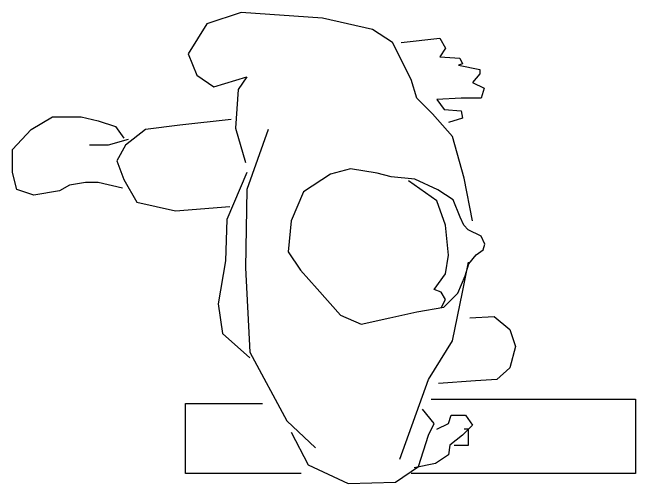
# Model space of a CAD drawing. Header units: millimetres. Extents: x -17017 to 2697, y 1903 to 18260.
# Drawn here: x -16985.0483 to -16984.9026, y 18218.1224 to 18218.2326 of the extents above; entities that cross this region are included whole.
import ezdxf

# ---------------------------------------------------------------- set-up
doc = ezdxf.new("R2010")
doc.units = ezdxf.units.MM
doc.layers.add('DIEN HOA', color=111, linetype='Continuous')

# ---------------------------------------------------------------- blocks, each defined once
blk = doc.blocks.new('Arch.Space.People410')
at = {"layer": 'DIEN HOA', "linetype": 'Continuous'}
for p, q in [((117.20791, 137.41539), (117.1678, 137.40203)), ((117.30317, 137.40871), (117.20791, 137.41539)), ((117.1678, 137.40203), (117.14607, 137.36697)), ((117.36166, 137.39535), (117.30317, 137.40871)), ((117.38506, 137.38033), (117.36166, 137.39535)), ((117.40678, 137.33691), (117.38506, 137.38033)), ((117.39508, 137.38033), (117.44021, 137.38534)), ((117.44021, 137.38534), (117.44689, 137.37365)), ((117.44689, 137.37365), (117.44021, 137.36363)), ((117.14607, 137.36697), (117.1561, 137.34192)), ((117.44021, 137.36363), (117.4636, 137.36196)), ((117.4636, 137.36196), (117.46695, 137.35528)), ((117.46695, 137.35528), (117.46193, 137.35361)), ((117.46193, 137.35361), (117.487, 137.3486)), ((117.487, 137.3486), (117.487, 137.34359)), ((117.1561, 137.34192), (117.17615, 137.32856)), ((117.17615, 137.32856), (117.21459, 137.34025)), ((117.21459, 137.34025), (117.20456, 137.32522)), ((117.41347, 137.3152), (117.40678, 137.33691)), ((117.487, 137.34359), (117.47864, 137.33357)), ((117.47864, 137.33357), (117.49201, 137.32689)), ((117.20456, 137.32522), (117.20122, 137.28014)), ((117.49201, 137.32689), (117.48867, 137.3152)), ((117.43185, 137.29684), (117.41347, 137.3152)), ((117.46527, 137.3152), (117.43686, 137.31353)), ((117.48867, 137.3152), (117.46527, 137.3152)), ((117.43686, 137.31353), (117.44522, 137.30185)), ((117.44522, 137.30185), (117.46527, 137.30018)), ((117.46527, 137.30018), (117.46695, 137.29183)), ((116.96224, 137.27847), (116.98731, 137.2935)), ((116.98731, 137.2935), (117.02073, 137.2935)), ((117.02073, 137.2935), (117.04078, 137.28849)), ((117.45525, 137.27012), (117.43185, 137.29684)), ((117.04078, 137.28849), (117.06084, 137.28181)), ((117.19621, 137.29016), (117.13604, 137.28348)), ((117.46695, 137.29183), (117.45023, 137.28682)), ((116.94051, 137.25509), (116.96224, 137.27847)), ((117.06084, 137.28181), (117.07087, 137.26845)), ((117.09593, 137.27847), (117.07254, 137.2601)), ((117.13604, 137.28348), (117.09593, 137.27847)), ((117.20122, 137.28014), (117.21292, 137.24006)), ((117.23966, 137.27847), (117.21459, 137.20834)), ((117.07588, 137.26678), (117.05248, 137.2601)), ((117.46862, 137.2217), (117.45525, 137.27012)), ((117.05248, 137.2601), (117.03076, 137.2601)), ((117.07254, 137.2601), (117.06251, 137.24173)), ((116.94051, 137.22837), (116.94051, 137.25509)), ((117.06251, 137.24173), (117.07087, 137.22003)), ((116.94552, 137.20834), (116.94051, 137.22837)), ((117.21459, 137.22837), (117.19119, 137.17327)), ((117.33598, 137.23249), (117.31257, 137.22606)), ((117.367, 137.22723), (117.33598, 137.23249)), ((117.38339, 137.22313), (117.367, 137.22723)), ((117.07087, 137.22003), (117.08591, 137.19331)), ((117.31257, 137.22606), (117.28096, 137.20559)), ((117.4109, 137.22021), (117.38339, 137.22313)), ((117.43783, 137.20793), (117.4109, 137.22021)), ((117.47864, 137.1716), (117.46862, 137.2217)), ((117.00736, 137.21335), (116.99566, 137.20667)), ((117.02574, 137.21669), (117.00736, 137.21335)), ((117.04078, 137.21669), (117.02574, 137.21669)), ((117.0692, 137.21001), (117.04078, 137.21669)), ((117.43686, 137.19498), (117.40344, 137.21836)), ((116.96558, 137.20166), (116.94552, 137.20834)), ((116.99566, 137.20667), (116.96558, 137.20166)), ((117.21459, 137.20834), (117.21292, 137.1165)), ((117.28096, 137.20559), (117.26632, 137.17167)), ((117.45597, 137.19623), (117.43783, 137.20793)), ((117.08591, 137.19331), (117.13103, 137.18329)), ((117.44689, 137.16659), (117.43686, 137.19498)), ((117.46417, 137.17576), (117.45597, 137.19623)), ((117.13103, 137.18329), (117.19454, 137.1883)), ((117.19119, 137.17327), (117.18952, 137.12485)), ((117.26632, 137.17167), (117.26281, 137.13541)), ((117.46826, 137.1664), (117.46417, 137.17576)), ((117.45023, 137.13153), (117.44689, 137.16659)), ((117.47353, 137.16114), (117.46826, 137.1664)), ((117.48875, 137.15354), (117.47353, 137.16114)), ((117.49285, 137.14418), (117.48875, 137.15354)), ((117.49109, 137.13775), (117.49285, 137.14418)), ((117.26281, 137.13541), (117.27745, 137.11377)), ((117.4829, 137.1319), (117.49109, 137.13775)), ((117.44689, 137.10982), (117.45023, 137.13153)), ((117.47412, 137.12137), (117.4829, 137.1319)), ((117.18952, 137.12485), (117.18117, 137.07475)), ((117.46695, 137.08811), (117.47363, 137.12318)), ((117.47002, 137.10734), (117.47412, 137.12137)), ((117.21292, 137.1165), (117.21793, 137.01798)), ((117.27745, 137.11377), (117.29676, 137.09213)), ((117.43352, 137.09145), (117.44689, 137.10982)), ((117.46124, 137.08687), (117.47002, 137.10734)), ((117.29676, 137.09213), (117.32427, 137.06114)), ((117.44188, 137.08811), (117.43352, 137.09145)), ((117.44689, 137.07976), (117.44188, 137.08811)), ((117.44485, 137.07049), (117.46124, 137.08687)), ((117.45525, 137.03134), (117.46695, 137.08811)), ((117.18117, 137.07475), (117.18618, 137.03969)), ((117.44188, 137.06974), (117.44689, 137.07976)), ((117.41324, 137.06523), (117.44485, 137.07049)), ((117.32427, 137.06114), (117.34827, 137.05061)), ((117.38163, 137.05821), (117.41324, 137.06523)), ((117.4753, 137.05806), (117.50371, 137.05973)), ((117.50371, 137.05973), (117.5221, 137.0447)), ((117.34827, 137.05061), (117.38163, 137.05821)), ((117.18618, 137.03969), (117.21793, 137.0113)), ((117.5221, 137.0447), (117.52878, 137.02466)), ((117.42684, 136.98625), (117.45525, 137.03134)), ((117.52878, 137.02466), (117.5221, 136.99961)), ((117.21793, 137.01798), (117.26139, 136.93783)), ((117.5221, 136.99961), (117.50706, 136.98625)), ((117.39341, 136.89275), (117.42684, 136.98625)), ((117.48199, 136.98458), (117.43854, 136.98125)), ((117.50706, 136.98625), (117.48199, 136.98458)), ((117.14273, 136.95787), (117.23297, 136.95787)), ((117.14273, 136.87605), (117.14273, 136.95787)), ((117.43018, 136.96288), (117.66916, 136.96288)), ((117.66916, 136.96288), (117.66916, 136.87605)), ((117.43352, 136.93449), (117.42015, 136.95119)), ((117.45023, 136.93449), (117.45358, 136.94451)), ((117.45358, 136.94451), (117.47029, 136.94451)), ((117.47029, 136.94451), (117.47864, 136.93282)), ((117.26139, 136.93783), (117.29481, 136.9061)), ((117.42684, 136.92113), (117.43352, 136.93449)), ((117.43686, 136.92781), (117.45023, 136.93449)), ((117.47864, 136.93282), (117.46695, 136.92113)), ((117.2664, 136.92447), (117.28645, 136.88607)), ((117.41514, 136.8844), (117.42684, 136.92113)), ((117.46695, 136.92113), (117.4519, 136.90944)), ((117.47363, 136.92781), (117.46862, 136.92781)), ((117.47363, 136.90944), (117.47363, 136.92781)), ((117.4519, 136.90944), (117.45023, 136.89776)), ((117.45692, 136.90944), (117.47363, 136.90944)), ((117.45023, 136.89776), (117.43519, 136.88774)), ((117.28645, 136.88607), (117.33325, 136.86436)), ((117.43519, 136.88774), (117.41012, 136.88273)), ((117.3884, 136.86603), (117.41514, 136.8844)), ((117.2781, 136.87605), (117.14273, 136.87605)), ((117.66916, 136.87605), (117.40678, 136.87605)), ((117.33325, 136.86436), (117.3884, 136.86603))]:
    blk.add_line(p, q, dxfattribs=at)

msp = doc.modelspace()

# ---------------------------------------------------------------- block references
at = {"xscale": 0.2, "yscale": 0.2, "zscale": 0.2}
msp.add_blockref('Arch.Space.People410', (-17008.43642, 18190.74952), dxfattribs=at)

doc.saveas('drawing.dxf')
